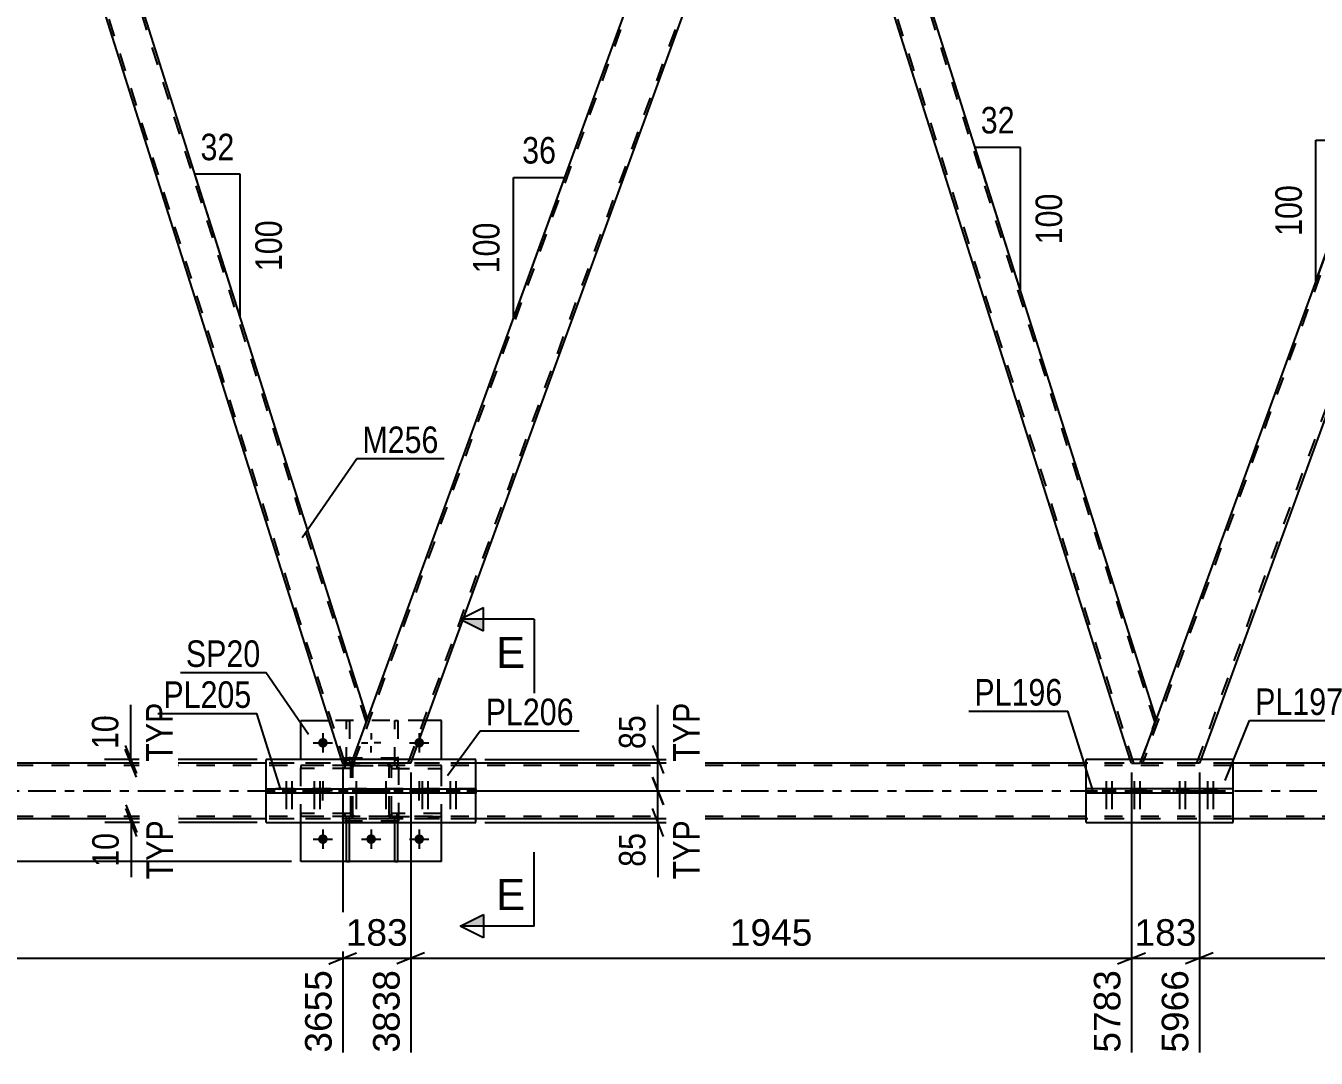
# Model space of a CAD drawing. Header units: millimetres. Extents: x -147 to 694, y -404 to 190.
# Drawn here: x 43.4 to 182.7, y -153.9 to -42.4 of the extents above; entities that cross this region are included whole.
import ezdxf

# ---------------------------------------------------------------- set-up
doc = ezdxf.new("R2010")
doc.units = ezdxf.units.MM
doc.linetypes.add('DXK_LINE_DOT2', pattern=[3.9198, 1.9599, -1.9599])
doc.linetypes.add('DXK_LINE_DOT3', pattern=[5.9187, 2.979, -0.9799, 0.9799, -0.9799])
doc.styles.add('Arial', font='ARIAL.TTF', dxfattribs={"height": 0.2})
doc.styles.add('Arial Narrow', font='ARIALN.TTF', dxfattribs={"height": 0.2})

# ---------------------------------------------------------------- blocks, each defined once
blk = doc.blocks.new('Part-318897192-3398 - 3274')
at = {"color": 7, "linetype": 'DXK_LINE_DOT2'}
for p, q in [((78.51, -122.24), (73.11, -122.24)), ((73.11, -122.24), (73.11, -122.56)), ((78.51, -122.56), (73.11, -122.56)), ((77.91, -122.56), (77.91, -122.24)), ((78.51, -122.56), (78.51, -122.24))]:
    blk.add_line(p, q, dxfattribs=at)
blk = doc.blocks.new('Part-318897192-3289 - 3274')
at = {"color": 7, "linetype": 'DXK_LINE_DOT2'}
for p, q in [((78.39, -127.76), (78.07, -127.76)), ((78.07, -128.4), (78.07, -127.76)), ((78.39, -128.4), (78.39, -127.76)), ((78.07, -128.36), (78.39, -128.36))]:
    blk.add_line(p, q, dxfattribs=at)
at = {"color": 2, "linetype": 'Continuous'}
for p, q in [((78.07, -132.6), (78.07, -128.4)), ((78.39, -132.6), (78.39, -128.4)), ((78.07, -132.6), (78.39, -132.6))]:
    blk.add_line(p, q, dxfattribs=at)
blk = doc.blocks.new('Part-318897192-3291 - 3274')
at = {"color": 7, "linetype": 'DXK_LINE_DOT2'}
for p, q in [((78.07, -122.24), (78.07, -117.4)), ((78.07, -117.4), (78.39, -117.4)), ((78.39, -117.4), (78.39, -122.24)), ((78.07, -121.64), (78.39, -121.64)), ((78.39, -122.24), (78.07, -122.24))]:
    blk.add_line(p, q, dxfattribs=at)
blk = doc.blocks.new('Part-318897192-3770 - 3274')
at = {"color": 2, "linetype": 'Continuous'}
for p, q in [((73.11, -121.6), (73.11, -117.4)), ((73.11, -117.4), (76.19, -117.4)), ((88.31, -117.4), (86.66, -117.4)), ((88.31, -121.6), (88.31, -117.4)), ((73.11, -132.6), (73.11, -128.4)), ((88.31, -132.6), (88.31, -128.4)), ((88.31, -132.6), (73.11, -132.6))]:
    blk.add_line(p, q, dxfattribs=at)
at = {"color": 7, "linetype": 'DXK_LINE_DOT2'}
for p, q in [((86.66, -117.4), (76.19, -117.4)), ((73.11, -128.4), (73.11, -121.6)), ((88.31, -128.4), (88.31, -121.6))]:
    blk.add_line(p, q, dxfattribs=at)
blk = doc.blocks.new('Part-318897192-3399 - 3274')
at = {"color": 7, "linetype": 'DXK_LINE_DOT2'}
for p, q in [((78.51, -127.44), (73.11, -127.44)), ((73.11, -127.44), (73.11, -127.76)), ((78.51, -127.76), (73.11, -127.76)), ((77.91, -127.76), (77.91, -127.44)), ((78.51, -127.76), (78.51, -127.44))]:
    blk.add_line(p, q, dxfattribs=at)
blk = doc.blocks.new('Part-318897192-3967 - 3274')
at = {"color": 2, "linetype": 'Continuous'}
for p, q in [((69.4, -124.76), (92, -124.76)), ((69.4, -125.24), (69.4, -124.76)), ((92, -125.24), (69.4, -125.24)), ((75.81, -125.24), (75.81, -124.76)), ((77.3, -125.24), (77.3, -124.76)), ((84.1, -125.24), (84.1, -124.76)), ((85.6, -125.24), (85.6, -124.76)), ((92, -124.76), (92, -125.24))]:
    blk.add_line(p, q, dxfattribs=at)
at = {"color": 7, "linetype": 'DXK_LINE_DOT2'}
for p, q in [((92, -124.76), (69.4, -124.76)), ((92, -125.24), (69.4, -125.24))]:
    blk.add_line(p, q, dxfattribs=at)
blk = doc.blocks.new('Part-318897192-3830 - 3274')
at = {"color": 7, "linetype": 'DXK_LINE_DOT2'}
for p, q in [((88.31, -122.24), (82.91, -122.24)), ((82.91, -122.24), (82.91, -122.56)), ((82.91, -122.56), (88.31, -122.56)), ((83.51, -122.56), (83.51, -122.24)), ((88.31, -122.56), (88.31, -122.24))]:
    blk.add_line(p, q, dxfattribs=at)
blk = doc.blocks.new('Part-318897192-3499 - 3274')
at = {"color": 7, "linetype": 'DXK_LINE_DOT2'}
for p, q in [((557.73, -122.24), (-33.24, -122.24)), ((557.73, -122), (-12.12, -122)), ((92, -122), (69.4, -122)), ((173.76, -122), (157.91, -122)), ((557.73, -127.76), (-33.24, -127.76)), ((557.73, -128), (-12.12, -128)), ((92, -128), (69.4, -128)), ((173.76, -128), (157.91, -128))]:
    blk.add_line(p, q, dxfattribs=at)
at = {"color": 2, "linetype": 'Continuous'}
for p, q in [((69.4, -122), (3.66, -122)), ((157.91, -122), (92, -122)), ((239.67, -122), (173.76, -122)), ((69.4, -128), (3.66, -128)), ((157.91, -128), (92, -128)), ((239.67, -128), (173.76, -128))]:
    blk.add_line(p, q, dxfattribs=at)
at = {"color": 7, "linetype": 'DXK_LINE_DOT3'}
blk.add_line((-33.24, -125), (557.73, -125), dxfattribs=at)
blk = doc.blocks.new('Part-318897192-3514 - 3274')
at = {"color": 2, "linetype": 'Continuous'}
for p, q in [((92, -121.6), (69.4, -121.6)), ((69.4, -124.76), (69.4, -121.6)), ((92, -124.76), (92, -121.6)), ((69.4, -128.4), (69.4, -125.24)), ((92, -128.4), (92, -125.24)), ((69.4, -128.4), (92, -128.4))]:
    blk.add_line(p, q, dxfattribs=at)
at = {"color": 7, "linetype": 'DXK_LINE_DOT2'}
for p, q in [((69.4, -125.24), (69.4, -124.76)), ((92, -125.24), (92, -124.76))]:
    blk.add_line(p, q, dxfattribs=at)
blk = doc.blocks.new('Bolt-318897192-3565 - 3274')
at = {"linetype": 'Continuous'}
for points in [[(160.43, -124.76), (159.71, -124.76), (159.71, -125.24), (160.43, -125.24)], [(161.03, -124.76), (160.31, -124.76), (160.31, -125.24), (161.03, -125.24)], [(163.45, -124.76), (162.73, -124.76), (162.73, -125.24), (163.45, -125.24)], [(164.05, -124.76), (163.33, -124.76), (163.33, -125.24), (164.05, -125.24)]]:
    blk.add_hatch(color=1, dxfattribs=at).paths.add_polyline_path(points)
at = {"color": 1, "linetype": 'Continuous'}
for p, q in [((160.07, -123.96), (160.07, -126.96)), ((160.67, -123.96), (160.67, -126.96)), ((163.09, -123.96), (163.09, -126.96)), ((163.69, -123.96), (163.69, -126.96)), ((159.71, -124.76), (159.71, -125.24)), ((160.31, -124.76), (160.31, -125.24)), ((160.43, -124.76), (160.43, -125.24)), ((161.03, -124.76), (161.03, -125.24)), ((162.73, -124.76), (162.73, -125.24)), ((163.33, -124.76), (163.33, -125.24)), ((163.45, -124.76), (163.45, -125.24)), ((164.05, -124.76), (164.05, -125.24))]:
    blk.add_line(p, q, dxfattribs=at)
blk = doc.blocks.new('Bolt-318897192-3584 - 3274')
at = {"linetype": 'Continuous'}
for points in [[(76.03, -119.8, -1), (74.99, -119.8, -1)], [(86.43, -119.8, -1), (85.39, -119.8, -1)], [(76.03, -130.2, -1), (74.99, -130.2, -1)], [(81.23, -130.2, -1), (80.19, -130.2, -1)], [(86.43, -130.2, -1), (85.39, -130.2, -1)]]:
    blk.add_hatch(color=1, dxfattribs=at).paths.add_polyline_path(points)
at = {"color": 1, "linetype": 'Continuous'}
for p, q in [((75.51, -118.76), (75.51, -120.84)), ((80.71, -118.76), (80.71, -119.45)), ((85.91, -118.76), (85.91, -120.84)), ((74.47, -119.8), (76.55, -119.8)), ((79.67, -119.8), (80.37, -119.8)), ((80.71, -120.84), (80.71, -120.15)), ((81.75, -119.8), (81.06, -119.8)), ((84.87, -119.8), (86.95, -119.8)), ((75.51, -123.96), (75.51, -124.65)), ((85.91, -123.96), (85.91, -124.65)), ((74.47, -125), (75.17, -125)), ((75.51, -126.04), (75.51, -125.35)), ((76.55, -125), (75.86, -125)), ((84.87, -125), (85.57, -125)), ((85.91, -126.04), (85.91, -125.35)), ((86.95, -125), (86.26, -125)), ((75.51, -129.16), (75.51, -131.24)), ((80.71, -129.16), (80.71, -131.24)), ((85.91, -129.16), (85.91, -131.24)), ((74.47, -130.2), (76.55, -130.2)), ((79.67, -130.2), (81.75, -130.2)), ((84.87, -130.2), (86.95, -130.2))]:
    blk.add_line(p, q, dxfattribs=at)
blk = doc.blocks.new('Part-318897192-3985 - 3274')
at = {"color": 2, "linetype": 'Continuous'}
for p, q in [((157.91, -125.24), (157.91, -124.76)), ((173.76, -124.76), (157.91, -124.76)), ((173.76, -125.24), (157.91, -125.24)), ((164.32, -125.24), (164.32, -124.76)), ((167.35, -125.24), (167.35, -124.76)), ((173.76, -125.24), (173.76, -124.76))]:
    blk.add_line(p, q, dxfattribs=at)
blk = doc.blocks.new('Part-318897192-3692 - 3274')
at = {"color": 7, "linetype": 'DXK_LINE_DOT2'}
for p, q in [((80.2, -117.6), (43.86, -3)), ((77.9, -122), (41.56, -7.4)), ((78.6, -122), (80.34, -117.23)), ((77.65, -122), (77.53, -121.6)), ((77.65, -122), (78.6, -122))]:
    blk.add_line(p, q, dxfattribs=at)
at = {"color": 2, "linetype": 'Continuous'}
for p, q in [((80.34, -117.23), (44.24, -3.4)), ((77.53, -121.6), (41.43, -7.77))]:
    blk.add_line(p, q, dxfattribs=at)
blk = doc.blocks.new('Part-318897192-3707 - 3274')
at = {"color": 2, "linetype": 'Continuous'}
for p, q in [((78.74, -121.6), (121.77, -3.4)), ((85.13, -121.6), (128.15, -3.4))]:
    blk.add_line(p, q, dxfattribs=at)
at = {"color": 7, "linetype": 'DXK_LINE_DOT2'}
for p, q in [((78.86, -122), (122.17, -3)), ((84.73, -122), (128.04, -3)), ((78.6, -122), (78.74, -121.6)), ((84.99, -122), (78.6, -122)), ((84.99, -122), (85.13, -121.6))]:
    blk.add_line(p, q, dxfattribs=at)
blk = doc.blocks.new('Part-318897192-3882 - 3274')
at = {"color": 7, "linetype": 'DXK_LINE_DOT2'}
for p, q in [((165.34, -117.6), (129, -3)), ((163.04, -122), (126.7, -7.4)), ((163.73, -122), (165.47, -117.23)), ((162.79, -122), (162.66, -121.6)), ((162.79, -122), (163.73, -122))]:
    blk.add_line(p, q, dxfattribs=at)
at = {"color": 2, "linetype": 'Continuous'}
for p, q in [((165.47, -117.23), (129.37, -3.4)), ((162.66, -121.6), (126.56, -7.77))]:
    blk.add_line(p, q, dxfattribs=at)
blk = doc.blocks.new('Part-318897192-3775 - 3274')
at = {"color": 2, "linetype": 'Continuous'}
for p, q in [((173.76, -121.6), (157.91, -121.6)), ((157.91, -124.76), (157.91, -121.6)), ((173.76, -124.76), (173.76, -121.6)), ((157.91, -128.4), (157.91, -125.24)), ((173.76, -128.4), (173.76, -125.24)), ((157.91, -128.4), (173.76, -128.4))]:
    blk.add_line(p, q, dxfattribs=at)
at = {"color": 7, "linetype": 'DXK_LINE_DOT2'}
for p, q in [((157.91, -125.24), (157.91, -124.76)), ((173.76, -125.24), (173.76, -124.76))]:
    blk.add_line(p, q, dxfattribs=at)
blk = doc.blocks.new('Bolt-318897192-3962 - 3274')
at = {"linetype": 'Continuous'}
for points in [[(71.92, -124.76), (71.2, -124.76), (71.2, -125.24), (71.92, -125.24)], [(72.53, -124.76), (71.81, -124.76), (71.81, -125.24), (72.53, -125.24)], [(74.94, -124.76), (74.22, -124.76), (74.22, -125.24), (74.94, -125.24)], [(75.54, -124.76), (74.82, -124.76), (74.82, -125.24), (75.54, -125.24)]]:
    blk.add_hatch(color=1, dxfattribs=at).paths.add_polyline_path(points)
at = {"color": 1, "linetype": 'Continuous'}
for p, q in [((71.56, -123.96), (71.56, -126.96)), ((72.17, -123.96), (72.17, -126.96)), ((74.58, -123.96), (74.58, -126.96)), ((75.18, -123.96), (75.18, -126.96)), ((71.2, -124.76), (71.2, -125.24)), ((71.81, -124.76), (71.81, -125.24)), ((71.92, -124.76), (71.92, -125.24)), ((72.53, -124.76), (72.53, -125.24)), ((74.22, -124.76), (74.22, -125.24)), ((74.82, -124.76), (74.82, -125.24)), ((74.94, -124.76), (74.94, -125.24)), ((75.54, -124.76), (75.54, -125.24))]:
    blk.add_line(p, q, dxfattribs=at)
blk = doc.blocks.new('Bolt-318897192-3960 - 3274')
at = {"linetype": 'Continuous'}
for points in [[(86.58, -124.76), (85.86, -124.76), (85.86, -125.24), (86.58, -125.24)], [(87.18, -124.76), (86.46, -124.76), (86.46, -125.24), (87.18, -125.24)], [(89.6, -124.76), (88.88, -124.76), (88.88, -125.24), (89.6, -125.24)], [(90.2, -124.76), (89.48, -124.76), (89.48, -125.24), (90.2, -125.24)]]:
    blk.add_hatch(color=1, dxfattribs=at).paths.add_polyline_path(points)
at = {"color": 1, "linetype": 'Continuous'}
for p, q in [((86.22, -123.96), (86.22, -126.96)), ((86.82, -123.96), (86.82, -126.96)), ((89.24, -123.96), (89.24, -126.96)), ((89.84, -123.96), (89.84, -126.96)), ((85.86, -124.76), (85.86, -125.24)), ((86.46, -124.76), (86.46, -125.24)), ((86.58, -124.76), (86.58, -125.24)), ((87.18, -124.76), (87.18, -125.24)), ((88.88, -124.76), (88.88, -125.24)), ((89.48, -124.76), (89.48, -125.24)), ((89.6, -124.76), (89.6, -125.24)), ((90.2, -124.76), (90.2, -125.24))]:
    blk.add_line(p, q, dxfattribs=at)
blk = doc.blocks.new('Part-318897192-3811 - 3274')
at = {"color": 7, "linetype": 'DXK_LINE_DOT2'}
for p, q in [((83.27, -122.24), (83.27, -117.4)), ((83.27, -117.4), (83.59, -117.4)), ((83.59, -117.4), (83.59, -122.24)), ((83.27, -121.64), (83.59, -121.64)), ((83.59, -122.24), (83.27, -122.24))]:
    blk.add_line(p, q, dxfattribs=at)
blk = doc.blocks.new('Part-318897192-3817 - 3274')
at = {"color": 7, "linetype": 'DXK_LINE_DOT2'}
for p, q in [((78.51, -122.48), (78.55, -122.3)), ((78.55, -122.3), (78.51, -122.48)), ((78.51, -127.52), (78.51, -122.48)), ((78.75, -122.48), (78.77, -122.39)), ((78.75, -127.52), (78.75, -122.48)), ((78.77, -122.39), (78.82, -122.31)), ((78.81, -122.04), (78.99, -122)), ((78.99, -122), (78.81, -122.04)), ((78.82, -122.31), (78.9, -122.26)), ((78.9, -122.26), (78.99, -122.24)), ((82.43, -122), (78.99, -122)), ((78.99, -122.24), (82.43, -122.24)), ((82.43, -122), (82.62, -122.04)), ((82.62, -122.04), (82.43, -122)), ((82.43, -122.24), (82.53, -122.26)), ((82.53, -122.26), (82.6, -122.31)), ((82.6, -122.31), (82.66, -122.39)), ((82.66, -122.39), (82.67, -122.48)), ((82.67, -127.52), (82.67, -122.48)), ((82.88, -122.3), (82.91, -122.48)), ((82.91, -122.48), (82.88, -122.3)), ((82.91, -127.52), (82.91, -122.48)), ((78.55, -127.7), (78.51, -127.52)), ((78.51, -127.52), (78.55, -127.7)), ((78.77, -127.61), (78.75, -127.52)), ((78.82, -127.69), (78.77, -127.61)), ((78.99, -128), (78.81, -127.96)), ((78.81, -127.96), (78.99, -128)), ((78.9, -127.74), (78.82, -127.69)), ((78.99, -127.76), (78.9, -127.74)), ((82.43, -127.76), (78.99, -127.76)), ((82.43, -128), (78.99, -128)), ((82.53, -127.74), (82.43, -127.76)), ((82.62, -127.96), (82.43, -128)), ((82.43, -128), (82.62, -127.96)), ((82.6, -127.69), (82.53, -127.74)), ((82.66, -127.61), (82.6, -127.69)), ((82.67, -127.52), (82.66, -127.61)), ((82.91, -127.52), (82.88, -127.7)), ((82.88, -127.7), (82.91, -127.52))]:
    blk.add_line(p, q, dxfattribs=at)
at = {"color": 7, "linetype": 'DXK_LINE_DOT3'}
blk.add_line((80.71, -125), (80.71, -125), dxfattribs=at)
at = {"color": 7, "linetype": 'DXK_LINE_DOT2'}
for centre, start, end in [((78.99, -122.48), 112.5, 157.5), ((78.99, -122.48), 112.5, 157.5), ((82.43, -122.48), 22.5, 67.5), ((82.43, -122.48), 22.5, 67.5), ((78.99, -127.52), 202.5, 247.5), ((78.99, -127.52), 202.5, 247.5), ((82.43, -127.52), 292.5, 337.5), ((82.43, -127.52), 292.5, 337.5)]:
    blk.add_arc(centre, 0.48, start, end, dxfattribs=at)
blk = doc.blocks.new('Part-318897192-3829 - 3274')
at = {"color": 7, "linetype": 'DXK_LINE_DOT2'}
for p, q in [((88.31, -127.44), (82.91, -127.44)), ((82.91, -127.44), (82.91, -127.76)), ((82.91, -127.76), (88.31, -127.76)), ((83.51, -127.76), (83.51, -127.44)), ((88.31, -127.76), (88.31, -127.44))]:
    blk.add_line(p, q, dxfattribs=at)
blk = doc.blocks.new('Part-318897192-3841 - 3274')
at = {"color": 7, "linetype": 'DXK_LINE_DOT2'}
for p, q in [((83.59, -127.76), (83.27, -127.76)), ((83.27, -128.4), (83.27, -127.76)), ((83.59, -128.4), (83.59, -127.76)), ((83.27, -128.36), (83.59, -128.36))]:
    blk.add_line(p, q, dxfattribs=at)
at = {"color": 2, "linetype": 'Continuous'}
for p, q in [((83.27, -132.6), (83.27, -128.4)), ((83.59, -132.6), (83.59, -128.4)), ((83.27, -132.6), (83.59, -132.6))]:
    blk.add_line(p, q, dxfattribs=at)
blk = doc.blocks.new('Part-318897192-3856 - 3274')
at = {"color": 7, "linetype": 'DXK_LINE_DOT2'}
for p, q in [((83.71, -121.46), (77.71, -121.46)), ((77.71, -128.26), (77.71, -121.46)), ((83.71, -128.26), (83.71, -121.46)), ((83.71, -128.26), (77.71, -128.26))]:
    blk.add_line(p, q, dxfattribs=at)
blk = doc.blocks.new('Part-318897192-3887 - 3274')
at = {"color": 2, "linetype": 'Continuous'}
for p, q in [((206.9, -3.4), (163.88, -121.6)), ((213.29, -3.4), (170.26, -121.6))]:
    blk.add_line(p, q, dxfattribs=at)
at = {"color": 7, "linetype": 'DXK_LINE_DOT2'}
for p, q in [((207.3, -3), (163.99, -122)), ((169.86, -122), (213.18, -3)), ((163.88, -121.6), (163.73, -122)), ((170.12, -122), (163.73, -122)), ((170.26, -121.6), (170.12, -122))]:
    blk.add_line(p, q, dxfattribs=at)
blk = doc.blocks.new('Bolt-318897192-3941 - 3274')
at = {"linetype": 'Continuous'}
for points in [[(168.34, -124.76), (167.62, -124.76), (167.62, -125.24), (168.34, -125.24)], [(168.94, -124.76), (168.22, -124.76), (168.22, -125.24), (168.94, -125.24)], [(171.36, -124.76), (170.64, -124.76), (170.64, -125.24), (171.36, -125.24)], [(171.96, -124.76), (171.24, -124.76), (171.24, -125.24), (171.96, -125.24)]]:
    blk.add_hatch(color=1, dxfattribs=at).paths.add_polyline_path(points)
at = {"color": 1, "linetype": 'Continuous'}
for p, q in [((167.98, -123.96), (167.98, -126.96)), ((168.58, -123.96), (168.58, -126.96)), ((171, -123.96), (171, -126.96)), ((171.6, -123.96), (171.6, -126.96)), ((167.62, -124.76), (167.62, -125.24)), ((168.22, -124.76), (168.22, -125.24)), ((168.34, -124.76), (168.34, -125.24)), ((168.94, -124.76), (168.94, -125.24)), ((170.64, -124.76), (170.64, -125.24)), ((171.24, -124.76), (171.24, -125.24)), ((171.36, -124.76), (171.36, -125.24)), ((171.96, -124.76), (171.96, -125.24))]:
    blk.add_line(p, q, dxfattribs=at)
blk = doc.blocks.new('Bolt-318897192-3961 - 3274')
at = {"linetype": 'Continuous'}
for points in [[(79.46, -124.76), (78.74, -124.76), (78.74, -125.24), (79.46, -125.24)], [(79.46, -124.76), (78.74, -124.76), (78.74, -125.24), (79.46, -125.24)], [(82.66, -124.76), (81.94, -124.76), (81.94, -125.24), (82.66, -125.24)], [(82.66, -124.76), (81.94, -124.76), (81.94, -125.24), (82.66, -125.24)]]:
    blk.add_hatch(color=1, dxfattribs=at).paths.add_polyline_path(points)
at = {"color": 1, "linetype": 'Continuous'}
for p, q in [((79.1, -123.96), (79.1, -126.96)), ((79.1, -123.96), (79.1, -126.96)), ((82.3, -123.96), (82.3, -126.96)), ((82.3, -123.96), (82.3, -126.96)), ((78.74, -124.76), (78.74, -125.24)), ((78.74, -124.76), (78.74, -125.24)), ((79.46, -124.76), (79.46, -125.24)), ((79.46, -124.76), (79.46, -125.24)), ((81.94, -124.76), (81.94, -125.24)), ((81.94, -124.76), (81.94, -125.24)), ((82.66, -124.76), (82.66, -125.24)), ((82.66, -124.76), (82.66, -125.24))]:
    blk.add_line(p, q, dxfattribs=at)
blk = doc.blocks.new('StraightDimension-318897192-10243 - 3274')
at = {"color": 7, "linetype": 'Continuous'}
for p, q in [((162.79, -123), (162.79, -153.25)), ((170.12, -123), (170.12, -153.25)), ((161.29, -143.66), (164.29, -142.46)), ((162.79, -143.06), (170.12, -143.06)), ((171.62, -142.46), (168.62, -143.66))]:
    blk.add_line(p, q, dxfattribs=at)
at = {"color": 0}
blk.add_wipeout([(170.39, -142.31), (170.39, -138.11), (162.52, -138.11), (162.52, -142.31)], dxfattribs=at)
at = {"color": 0, "linetype": 'Continuous'}
blk.add_wipeout([(169.52, -143.76), (165.32, -143.76), (165.32, -153.85), (169.52, -153.85)], dxfattribs=at)
at = {"color": 3, "style": 'Arial'}
blk.add_text('183', height=2.865, dxfattribs=at).set_placement((163.12, -141.71))
at = {"color": 3, "linetype": 'Continuous', "style": 'Arial'}
blk.add_text('5966', height=2.865, rotation=90.0002, dxfattribs=at).set_placement((168.92, -153.25))
blk = doc.blocks.new('StraightDimension-318897192-19663 - 3274')
at = {"color": 7, "linetype": 'Continuous'}
for p, q in [((111.67, -121.6), (111.67, -115.7)), ((111.67, -121.6), (111.67, -115.7)), ((111.07, -120.1), (112.27, -123.1)), ((93, -121.6), (114.07, -121.6)), ((111.67, -125), (111.67, -121.6)), ((112.27, -126.5), (111.07, -123.5)), ((93, -125), (114.07, -125))]:
    blk.add_line(p, q, dxfattribs=at)
at = {"color": 0, "linetype": 'Continuous'}
blk.add_wipeout([(116.77, -114.86), (112.57, -114.86), (112.57, -122.45), (116.77, -122.45)], dxfattribs=at)
at = {"color": 0}
blk.add_wipeout([(110.92, -116.22), (106.72, -116.22), (106.72, -121.08), (110.92, -121.08)], dxfattribs=at)
at = {"color": 3, "style": 'Arial Narrow'}
blk.add_text('85', height=2.863, rotation=90.0002, dxfattribs=at).set_placement((110.32, -120.48))
at = {"color": 3, "linetype": 'Continuous', "style": 'Arial Narrow'}
blk.add_text('TYP', height=2.863, rotation=90.0002, dxfattribs=at).set_placement((116.17, -121.85))
blk = doc.blocks.new('StraightDimension-318897192-10242 - 3274')
at = {"color": 7, "linetype": 'Continuous'}
for p, q in [((170.12, -123), (170.12, -153.25)), ((247.92, -123), (247.92, -153.25)), ((171.62, -142.46), (168.62, -143.66)), ((170.12, -143.06), (247.92, -143.06)), ((246.42, -143.66), (249.42, -142.46))]:
    blk.add_line(p, q, dxfattribs=at)
at = {"color": 0}
blk.add_wipeout([(214.07, -142.31), (214.07, -138.11), (203.97, -138.11), (203.97, -142.31)], dxfattribs=at)
at = {"color": 3, "style": 'Arial'}
blk.add_text('1945', height=2.865, dxfattribs=at).set_placement((204.57, -141.71))
at = {"color": 0, "linetype": 'Continuous'}
blk.add_wipeout([(247.32, -143.76), (243.12, -143.76), (243.12, -153.85), (247.32, -153.85)], dxfattribs=at)
at = {"color": 3, "linetype": 'Continuous', "style": 'Arial'}
blk.add_text('7911', height=2.865, rotation=90.0002, dxfattribs=at).set_placement((246.72, -153.25))
blk = doc.blocks.new('AngleDimension-318897192-5004 - 3274')
at = {"color": 7, "linetype": 'Continuous'}
for p, q in [((96.07, -58.77), (101.62, -58.77)), ((96.07, -73.99), (101.62, -58.77)), ((96.07, -73.99), (96.07, -58.77)), ((96.32, -73.32), (96.07, -73.99))]:
    blk.add_line(p, q, dxfattribs=at)
at = {"color": 0}
for points in [[(101.27, -57.87), (101.27, -53.67), (96.42, -53.67), (96.42, -57.87)], [(95.17, -63.04), (90.97, -63.04), (90.97, -69.72), (95.17, -69.72)]]:
    blk.add_wipeout(points, dxfattribs=at)
at = {"color": 3, "style": 'Arial Narrow'}
blk.add_text('36', height=2.863, dxfattribs=at).set_placement((97.02, -57.27))
blk.add_text('100', height=2.863, rotation=90.0002, dxfattribs=at).set_placement((94.57, -69.12))
blk = doc.blocks.new('StraightDimension-318897192-19645 - 3274')
at = {"color": 7, "linetype": 'Continuous'}
for p, q in [((54.22, -126.5), (55.42, -129.5)), ((68.4, -128), (51.97, -128)), ((55.42, -129.9), (54.22, -126.9)), ((54.82, -128.4), (54.82, -128)), ((68.4, -128.4), (51.97, -128.4)), ((54.82, -128.4), (54.82, -134.31)), ((54.82, -128.4), (54.82, -134.31))]:
    blk.add_line(p, q, dxfattribs=at)
at = {"color": 0, "linetype": 'Continuous'}
blk.add_wipeout([(59.92, -127.56), (55.72, -127.56), (55.72, -135.15), (59.92, -135.15)], dxfattribs=at)
at = {"color": 0}
blk.add_wipeout([(54.07, -128.93), (49.87, -128.93), (49.87, -133.79), (54.07, -133.79)], dxfattribs=at)
at = {"color": 3, "linetype": 'Continuous', "style": 'Arial Narrow'}
blk.add_text('TYP', height=2.863, rotation=90.0002, dxfattribs=at).set_placement((59.32, -134.55))
at = {"color": 3, "style": 'Arial Narrow'}
blk.add_text('10', height=2.863, rotation=90.0002, dxfattribs=at).set_placement((53.47, -133.19))
blk = doc.blocks.new('StraightDimension-318897192-10246 - 3274')
at = {"color": 7, "linetype": 'Continuous'}
for p, q in [((-6.53, -123), (-6.53, -153.25)), ((77.65, -123), (77.65, -153.25)), ((-5.03, -142.46), (-8.03, -143.66)), ((-6.53, -143.06), (77.65, -143.06)), ((76.15, -143.66), (79.15, -142.46))]:
    blk.add_line(p, q, dxfattribs=at)
at = {"color": 0}
blk.add_wipeout([(40.61, -142.31), (40.61, -138.11), (30.51, -138.11), (30.51, -142.31)], dxfattribs=at)
at = {"color": 3, "style": 'Arial'}
blk.add_text('2105', height=2.865, dxfattribs=at).set_placement((31.11, -141.71))
at = {"color": 0, "linetype": 'Continuous'}
blk.add_wipeout([(77.05, -143.76), (72.85, -143.76), (72.85, -153.85), (77.05, -153.85)], dxfattribs=at)
at = {"color": 3, "linetype": 'Continuous', "style": 'Arial'}
blk.add_text('3655', height=2.865, rotation=90.0002, dxfattribs=at).set_placement((76.45, -153.25))
blk = doc.blocks.new('StraightDimension-318897192-19627 - 3274')
at = {"color": 7, "linetype": 'Continuous'}
for p, q in [((54.78, -121.6), (54.78, -115.7)), ((54.78, -121.6), (54.78, -115.7)), ((54.18, -120.1), (55.38, -123.1)), ((55.38, -123.5), (54.18, -120.5)), ((68.4, -121.6), (51.93, -121.6)), ((68.4, -122), (51.93, -122)), ((54.78, -122), (54.78, -121.6))]:
    blk.add_line(p, q, dxfattribs=at)
at = {"color": 0, "linetype": 'Continuous'}
blk.add_wipeout([(59.88, -114.86), (55.68, -114.86), (55.68, -122.45), (59.88, -122.45)], dxfattribs=at)
at = {"color": 0}
blk.add_wipeout([(54.03, -116.22), (49.83, -116.22), (49.83, -121.08), (54.03, -121.08)], dxfattribs=at)
at = {"color": 3, "style": 'Arial Narrow'}
blk.add_text('10', height=2.863, rotation=90.0002, dxfattribs=at).set_placement((53.43, -120.48))
at = {"color": 3, "linetype": 'Continuous', "style": 'Arial Narrow'}
blk.add_text('TYP', height=2.863, rotation=90.0002, dxfattribs=at).set_placement((59.28, -121.85))
blk = doc.blocks.new('AngleDimension-318897192-5032 - 3274')
at = {"color": 7, "linetype": 'Continuous'}
for p, q in [((191.4, -46), (188.22, -54.73)), ((182.68, -54.73), (188.22, -54.73)), ((182.68, -69.95), (188.22, -54.73)), ((182.68, -69.95), (182.68, -54.73))]:
    blk.add_line(p, q, dxfattribs=at)
at = {"color": 0}
blk.add_wipeout([(181.78, -58.99), (177.58, -58.99), (177.58, -65.68), (181.78, -65.68)], dxfattribs=at)
at = {"color": 3, "style": 'Arial Narrow'}
blk.add_text('100', height=2.863, rotation=90.0002, dxfattribs=at).set_placement((181.18, -65.08))
at = {"color": 0}
blk.add_wipeout([(187.88, -53.83), (187.88, -49.63), (183.02, -49.63), (183.02, -53.83)], dxfattribs=at)
at = {"color": 3, "style": 'Arial Narrow'}
blk.add_text('36', height=2.863, dxfattribs=at).set_placement((183.62, -53.23))
blk = doc.blocks.new('StraightDimension-318897192-10245 - 3274')
at = {"color": 7, "linetype": 'Continuous'}
for p, q in [((77.65, -123), (77.65, -153.25)), ((84.99, -123), (84.99, -153.25)), ((76.15, -143.66), (79.15, -142.46)), ((77.65, -143.06), (84.99, -143.06)), ((86.49, -142.46), (83.49, -143.66))]:
    blk.add_line(p, q, dxfattribs=at)
at = {"color": 0}
blk.add_wipeout([(85.25, -142.31), (85.25, -138.11), (77.38, -138.11), (77.38, -142.31)], dxfattribs=at)
at = {"color": 0, "linetype": 'Continuous'}
blk.add_wipeout([(84.39, -143.76), (80.19, -143.76), (80.19, -153.85), (84.39, -153.85)], dxfattribs=at)
at = {"color": 3, "style": 'Arial'}
blk.add_text('183', height=2.865, dxfattribs=at).set_placement((77.98, -141.71))
at = {"color": 3, "linetype": 'Continuous', "style": 'Arial'}
blk.add_text('3838', height=2.865, rotation=90.0002, dxfattribs=at).set_placement((83.79, -153.25))
blk = doc.blocks.new('AngleDimension-318897192-5091 - 3274')
at = {"color": 7, "linetype": 'Continuous'}
for p, q in [((147.12, -59.37), (145.9, -55.52)), ((150.8, -55.52), (145.9, -55.52)), ((150.8, -70.96), (145.9, -55.52)), ((150.8, -70.96), (150.8, -55.52))]:
    blk.add_line(p, q, dxfattribs=at)
at = {"color": 0}
for points in [[(150.78, -54.62), (150.78, -50.42), (145.92, -50.42), (145.92, -54.62)], [(155.9, -59.9), (151.7, -59.9), (151.7, -66.59), (155.9, -66.59)]]:
    blk.add_wipeout(points, dxfattribs=at)
at = {"color": 3, "style": 'Arial Narrow'}
blk.add_text('32', height=2.863, dxfattribs=at).set_placement((146.52, -54.02))
blk.add_text('100', height=2.863, rotation=90.0002, dxfattribs=at).set_placement((155.3, -65.99))
blk = doc.blocks.new('AngleDimension-318897192-5107 - 3274')
at = {"color": 7, "linetype": 'Continuous'}
for p, q in [((64.27, -66.58), (61.68, -58.41)), ((66.58, -58.41), (61.68, -58.41)), ((66.58, -73.86), (61.68, -58.41)), ((66.58, -73.86), (66.58, -58.41))]:
    blk.add_line(p, q, dxfattribs=at)
at = {"color": 0}
for points in [[(66.56, -57.51), (66.56, -53.31), (61.7, -53.31), (61.7, -57.51)], [(71.68, -62.79), (67.48, -62.79), (67.48, -69.48), (71.68, -69.48)]]:
    blk.add_wipeout(points, dxfattribs=at)
at = {"color": 3, "style": 'Arial Narrow'}
blk.add_text('32', height=2.863, dxfattribs=at).set_placement((62.3, -56.91))
blk.add_text('100', height=2.863, rotation=90.0002, dxfattribs=at).set_placement((71.08, -68.88))
blk = doc.blocks.new('StraightDimension-318897192-10244 - 3274')
at = {"color": 7, "linetype": 'Continuous'}
for p, q in [((84.99, -123), (84.99, -153.25)), ((162.79, -123), (162.79, -153.25)), ((86.49, -142.46), (83.49, -143.66)), ((84.99, -143.06), (162.79, -143.06)), ((161.29, -143.66), (164.29, -142.46))]:
    blk.add_line(p, q, dxfattribs=at)
at = {"color": 0}
blk.add_wipeout([(128.93, -142.31), (128.93, -138.11), (118.84, -138.11), (118.84, -142.31)], dxfattribs=at)
at = {"color": 3, "style": 'Arial'}
blk.add_text('1945', height=2.865, dxfattribs=at).set_placement((119.44, -141.71))
at = {"color": 0, "linetype": 'Continuous'}
blk.add_wipeout([(162.19, -143.76), (157.99, -143.76), (157.99, -153.85), (162.19, -153.85)], dxfattribs=at)
at = {"color": 3, "linetype": 'Continuous', "style": 'Arial'}
blk.add_text('5783', height=2.865, rotation=90.0002, dxfattribs=at).set_placement((161.59, -153.25))
blk = doc.blocks.new('StraightDimension-318897192-19221 - 3274')
at = {"color": 7, "linetype": 'Continuous'}
blk.add_line((72.11, -132.6), (-78.83, -132.6), dxfattribs=at)
blk = doc.blocks.new('StraightDimension-318897192-19664 - 3274')
at = {"color": 7, "linetype": 'Continuous'}
for p, q in [((111.07, -123.5), (112.27, -126.5)), ((93, -125), (114.07, -125)), ((111.67, -128.4), (111.67, -125)), ((112.27, -129.9), (111.07, -126.9)), ((93, -128.4), (114.07, -128.4)), ((111.67, -128.4), (111.67, -134.31)), ((111.67, -128.4), (111.67, -134.31))]:
    blk.add_line(p, q, dxfattribs=at)
at = {"color": 0, "linetype": 'Continuous'}
blk.add_wipeout([(116.77, -127.56), (112.57, -127.56), (112.57, -135.15), (116.77, -135.15)], dxfattribs=at)
at = {"color": 0}
blk.add_wipeout([(110.92, -128.93), (106.72, -128.93), (106.72, -133.79), (110.92, -133.79)], dxfattribs=at)
at = {"color": 3, "linetype": 'Continuous', "style": 'Arial Narrow'}
blk.add_text('TYP', height=2.863, rotation=90.0002, dxfattribs=at).set_placement((116.17, -134.55))
at = {"color": 3, "style": 'Arial Narrow'}
blk.add_text('85', height=2.863, rotation=90.0002, dxfattribs=at).set_placement((110.32, -133.19))
blk = doc.blocks.new('Mark-318897192-3766 - 3274')
at = {"color": 0}
blk.add_wipeout([(68.76, -111.61), (68.76, -108.61), (60.72, -108.61), (60.72, -111.61)], dxfattribs=at)
blk.add_wipeout([(68.76, -111.61), (68.76, -108.61), (60.72, -108.61), (60.72, -111.61)], dxfattribs=at)
at = {"color": 30, "linetype": 'Continuous'}
for p in [(60.12, -112.21), (73.94, -118.89)]:
    blk.add_line(p, (69.36, -112.21), dxfattribs=at)
at = {"color": 3, "style": 'Arial Narrow'}
blk.add_text('SP20', height=2.863, dxfattribs=at).set_placement((60.72, -111.61))
blk = doc.blocks.new('Mark-318897192-3510 - 3274')
at = {"color": 0}
blk.add_wipeout([(102.58, -117.9), (102.58, -114.9), (93.08, -114.9), (93.08, -117.9)], dxfattribs=at)
blk.add_wipeout([(102.58, -117.9), (102.58, -114.9), (93.08, -114.9), (93.08, -117.9)], dxfattribs=at)
at = {"color": 30, "linetype": 'Continuous'}
for p, q in [((88.96, -123.34), (92.48, -118.5)), ((92.48, -118.5), (103.18, -118.5))]:
    blk.add_line(p, q, dxfattribs=at)
at = {"color": 3, "style": 'Arial Narrow'}
blk.add_text('PL206', height=2.863, dxfattribs=at).set_placement((93.08, -117.9))
blk = doc.blocks.new('Mark-318897192-3688 - 3274')
at = {"color": 0}
blk.add_wipeout([(87.99, -88.52), (87.99, -85.52), (79.77, -85.52), (79.77, -88.52)], dxfattribs=at)
blk.add_wipeout([(87.99, -88.52), (87.99, -85.52), (79.77, -85.52), (79.77, -88.52)], dxfattribs=at)
at = {"color": 30, "linetype": 'Continuous'}
for p, q in [((73.27, -97.63), (79.17, -89.12)), ((79.17, -89.12), (88.59, -89.12))]:
    blk.add_line(p, q, dxfattribs=at)
at = {"color": 3, "style": 'Arial Narrow'}
blk.add_text('M256', height=2.863, dxfattribs=at).set_placement((79.77, -88.52))
blk = doc.blocks.new('Mark-318897192-3771 - 3274')
at = {"color": 0}
blk.add_wipeout([(185.65, -116.8), (185.65, -113.8), (176.14, -113.8), (176.14, -116.8)], dxfattribs=at)
blk.add_wipeout([(185.65, -116.8), (185.65, -113.8), (176.14, -113.8), (176.14, -116.8)], dxfattribs=at)
at = {"color": 30, "linetype": 'Continuous'}
for p, q in [((172.9, -123.89), (175.54, -117.4)), ((175.54, -117.4), (186.25, -117.4))]:
    blk.add_line(p, q, dxfattribs=at)
at = {"color": 3, "style": 'Arial Narrow'}
blk.add_text('PL197', height=2.863, dxfattribs=at).set_placement((176.14, -116.8))
blk = doc.blocks.new('Mark-318897192-3963 - 3274')
at = {"color": 0}
blk.add_wipeout([(67.79, -116.03), (67.79, -113.03), (58.29, -113.03), (58.29, -116.03)], dxfattribs=at)
blk.add_wipeout([(67.79, -116.03), (67.79, -113.03), (58.29, -113.03), (58.29, -116.03)], dxfattribs=at)
at = {"color": 30, "linetype": 'Continuous'}
for p in [(57.69, -116.63), (70.98, -124.89)]:
    blk.add_line(p, (68.39, -116.63), dxfattribs=at)
at = {"color": 3, "style": 'Arial Narrow'}
blk.add_text('PL205', height=2.863, dxfattribs=at).set_placement((58.29, -116.03))
blk = doc.blocks.new('Mark-318897192-3981 - 3274')
at = {"color": 0}
blk.add_wipeout([(155.33, -115.78), (155.33, -112.78), (145.83, -112.78), (145.83, -115.78)], dxfattribs=at)
blk.add_wipeout([(155.33, -115.78), (155.33, -112.78), (145.83, -112.78), (145.83, -115.78)], dxfattribs=at)
at = {"color": 30, "linetype": 'Continuous'}
for p in [(145.23, -116.38), (158.6, -124.91)]:
    blk.add_line(p, (155.93, -116.38), dxfattribs=at)
at = {"color": 3, "style": 'Arial Narrow'}
blk.add_text('PL196', height=2.863, dxfattribs=at).set_placement((145.83, -115.78))
blk = doc.blocks.new('SectionMark-318897192-5157 - 3274')
at = {"linetype": 'Continuous'}
for points in [[(92.83, -106.46), (92.83, -107.71), (90.33, -106.46)], [(92.83, -138.35), (92.83, -139.6), (90.33, -139.6)]]:
    blk.add_hatch(color=6, dxfattribs=at).paths.add_polyline_path(points)
at = {"color": 6, "linetype": 'Continuous'}
for p, q in [((90.33, -106.46), (92.83, -105.21)), ((92.83, -107.71), (92.83, -105.21)), ((98.33, -106.46), (90.33, -106.46)), ((90.33, -106.46), (92.83, -107.71)), ((98.33, -106.46), (98.33, -114.46)), ((98.33, -139.6), (98.33, -131.6)), ((90.33, -139.6), (92.83, -138.35)), ((92.83, -138.35), (92.83, -140.85)), ((98.33, -139.6), (90.33, -139.6)), ((92.83, -140.85), (90.33, -139.6))]:
    blk.add_line(p, q, dxfattribs=at)
at = {"color": 0, "linetype": 'Continuous'}
for points in [[(97.33, -111.71), (97.33, -108.21), (94.22, -108.21), (94.22, -111.71)], [(97.33, -137.85), (97.33, -134.35), (94.22, -134.35), (94.22, -137.85)]]:
    blk.add_wipeout(points, dxfattribs=at)
at = {"color": 3, "linetype": 'Continuous', "style": 'Arial'}
for p in [(94.22, -111.71), (94.22, -137.85)]:
    blk.add_text('E', height=3.34, dxfattribs=at).set_placement(p)

msp = doc.modelspace()

# ---------------------------------------------------------------- block references
for name in ['Part-318897192-3692 - 3274', 'Part-318897192-3707 - 3274', 'Part-318897192-3882 - 3274', 'Part-318897192-3887 - 3274', 'Part-318897192-3770 - 3274', 'Part-318897192-3291 - 3274', 'Part-318897192-3811 - 3274', 'Bolt-318897192-3584 - 3274', 'Part-318897192-3499 - 3274', 'Part-318897192-3514 - 3274', 'Part-318897192-3398 - 3274', 'Part-318897192-3856 - 3274', 'Part-318897192-3817 - 3274', 'Part-318897192-3830 - 3274', 'Part-318897192-3775 - 3274', 'Bolt-318897192-3962 - 3274', 'Bolt-318897192-3961 - 3274', 'Bolt-318897192-3960 - 3274', 'Bolt-318897192-3565 - 3274', 'Bolt-318897192-3941 - 3274', 'Part-318897192-3967 - 3274', 'Part-318897192-3985 - 3274', 'Part-318897192-3399 - 3274', 'Part-318897192-3289 - 3274', 'Part-318897192-3829 - 3274', 'Part-318897192-3841 - 3274']:
    msp.add_blockref(name, (0, 0))

# ---------------------------------------------------------------- next in the draw order: block references
for name in ['AngleDimension-318897192-5032 - 3274', 'AngleDimension-318897192-5091 - 3274', 'AngleDimension-318897192-5107 - 3274', 'AngleDimension-318897192-5004 - 3274', 'Mark-318897192-3688 - 3274', 'StraightDimension-318897192-19663 - 3274', 'StraightDimension-318897192-10243 - 3274', 'StraightDimension-318897192-19645 - 3274']:
    msp.add_blockref(name, (0, 0))

# ---------------------------------------------------------------- next in the draw order: block references
for name in ['StraightDimension-318897192-10246 - 3274', 'StraightDimension-318897192-10242 - 3274']:
    msp.add_blockref(name, (0, 0))

# ---------------------------------------------------------------- next in the draw order: block references
for name in ['Mark-318897192-3771 - 3274', 'StraightDimension-318897192-19627 - 3274', 'StraightDimension-318897192-10245 - 3274']:
    msp.add_blockref(name, (0, 0))

# ---------------------------------------------------------------- next in the draw order: block references
for name in ['StraightDimension-318897192-19221 - 3274', 'StraightDimension-318897192-10244 - 3274']:
    msp.add_blockref(name, (0, 0))

# ---------------------------------------------------------------- next in the draw order: block references
for name in ['Mark-318897192-3766 - 3274', 'Mark-318897192-3981 - 3274', 'StraightDimension-318897192-19664 - 3274']:
    msp.add_blockref(name, (0, 0))

# ---------------------------------------------------------------- next in the draw order: block references
for name in ['Mark-318897192-3963 - 3274', 'Mark-318897192-3510 - 3274']:
    msp.add_blockref(name, (0, 0))

# ---------------------------------------------------------------- next in the draw order: block references
msp.add_blockref('SectionMark-318897192-5157 - 3274', (0, 0))

doc.saveas('drawing.dxf')
